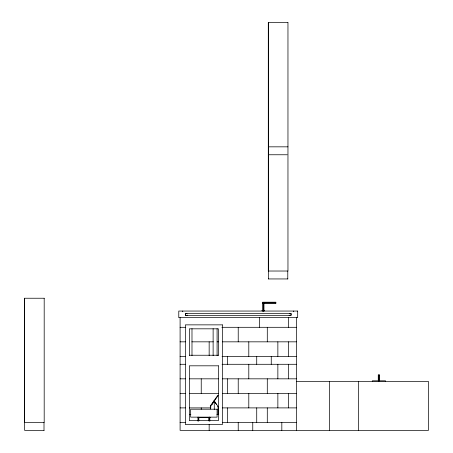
<?xml version="1.0" encoding="UTF-8"?>
<svg xmlns="http://www.w3.org/2000/svg" width="453" height="453" viewBox="0 0 453 453"><rect width="100%" height="100%" fill="white"/><g stroke="black" fill="none" stroke-linecap="round" stroke-linejoin="round"><path stroke-width="0.68" d="M185.52 314.054L185.419 314.308A1.059 1.059 0 0 0 187.355 315.112M212.032 404.546L213.153 402.785M268.295 146.834L287.961 146.834M269.082 154.762L287.219 154.762M268.391 278.946L287.865 278.946M262.649 302.859L275.86 302.859M262.649 303.521L275.86 303.521L275.86 302.202L262.649 302.202L262.649 311.279M261.998 310.39L264.637 310.39M261.998 310.656L264.637 310.656M180.096 327.304L185.758 327.304M221.857 327.304L296.358 327.304M180.096 341.834L185.379 341.834M191.862 341.834L213.312 341.834M217.089 341.834L218.482 341.834M222.468 341.834L296.358 341.834M189.343 355.243L218.408 355.243M180.096 356.369L185.69 356.369M222.061 356.369L296.358 356.369M180.096 364.291L185.69 364.291M222.061 364.291L296.358 364.291M180.096 378.827L185.379 378.827M189.297 378.827L218.533 378.827M222.372 378.827L296.358 378.827M296.358 381.466L428.47 381.466L428.47 430.35L180.096 430.35L180.096 317.615M180.096 393.357L185.379 393.357M189.297 393.357L218.533 393.357M222.372 393.357L296.358 393.357M210.911 406.307L210.215 406.075L217.768 395.395L218.091 395.628L210.537 406.307L210.537 409.014M217.638 406.307L218.012 406.307L218.012 414.433M180.096 407.893L185.379 407.893M189.297 407.893L210.922 407.893M222.372 407.893L296.358 407.893M189.439 414.495L190.855 414.495M216.902 414.495L218.318 414.495M210.254 417.406L198.856 417.406L198.856 420.797M180.096 422.423L185.634 422.423M222.31 422.423L296.358 422.423M44.1 430.35L24.621 430.35L24.621 298.238M213.952 400.792L218.012 406.307M216.517 404.546L214.275 401.018L214.275 409.433M385.531 381.466L385.531 380.809L379.586 380.809L379.586 374.863L378.266 374.863L378.266 380.809L372.321 380.809L372.321 381.466M378.929 374.863L378.929 381.466M358.448 381.466L358.448 430.35M329.382 381.466L329.382 430.35M296.358 317.615L296.358 430.35M293.714 311.052L293.714 311.715M288.431 317.615L288.431 327.304M288.431 341.834L288.431 356.369M288.431 364.291L288.431 378.827M288.431 393.357L288.431 407.893M287.774 271.024L287.774 278.946M281.823 422.423L281.823 430.35M277.859 341.834L277.859 356.369M277.859 364.291L277.859 378.827M277.859 393.357L277.859 407.893M271.256 356.369L271.256 364.291M268.482 271.024L268.482 278.946M268.391 22.65L268.391 271.024M267.293 327.304L267.293 341.834M267.293 378.827L267.293 393.357M267.293 407.893L267.293 422.423M263.969 302.859L263.969 311.256M263.312 303.521L263.312 311.279M259.365 317.615L259.365 327.304M256.721 356.369L256.721 364.291M256.721 407.893L256.721 422.423M252.757 422.423L252.757 430.35M248.793 341.834L248.793 356.369M248.793 364.291L248.793 378.827M248.793 393.357L248.793 407.893M238.227 327.304L238.227 341.834M238.227 378.827L238.227 393.357M238.227 422.423L238.227 430.35M227.655 356.369L227.655 364.291M227.655 378.827L227.655 393.357M227.655 407.893L227.655 422.423M218.408 355.373L218.408 328.821L189.343 328.821L189.343 355.373M217.089 328.685L217.089 355.673M213.125 328.685L213.125 355.673M209.824 417.139L209.824 421.103M209.161 341.834L209.161 355.673M209.161 417.139L209.161 421.103M209.161 424.404L209.161 430.35M208.895 417.406L208.895 420.797M201.234 378.827L201.234 393.357M201.234 407.893L201.234 409.274M198.595 417.139L198.595 421.103M197.933 417.139L197.933 421.103M191.987 328.685L191.987 355.673M182.74 311.052L182.74 311.715M44.009 422.423L44.009 430.35M291.036 314.308A1.059 1.059 0 0 1 291.036 314.858M290.928 315.112A1.059 1.059 0 0 1 289.099 315.112M289.484 313.669A1.059 1.059 0 0 1 290.543 313.669M185.911 313.669A1.059 1.059 0 0 1 186.964 313.669M287.961 22.65L268.295 22.65L268.295 271.024L287.961 271.024L287.961 22.65M44.19 298.238L24.53 298.238L24.53 422.423L44.19 422.423L44.19 298.238M297.678 311.052L178.776 311.052L178.776 317.661L297.678 317.661L297.678 311.052M291.069 313.363L185.379 313.363L185.379 315.458L291.069 315.458L291.069 313.363M222.372 324.858L185.379 324.858L185.379 424.603L222.372 424.603L222.372 324.858M218.408 365.814L189.343 365.814L189.343 420.639L218.408 420.639L218.408 365.814M217.089 409.212L190.668 409.212L190.668 417.139L217.089 417.139L217.089 409.212"/></g></svg>
